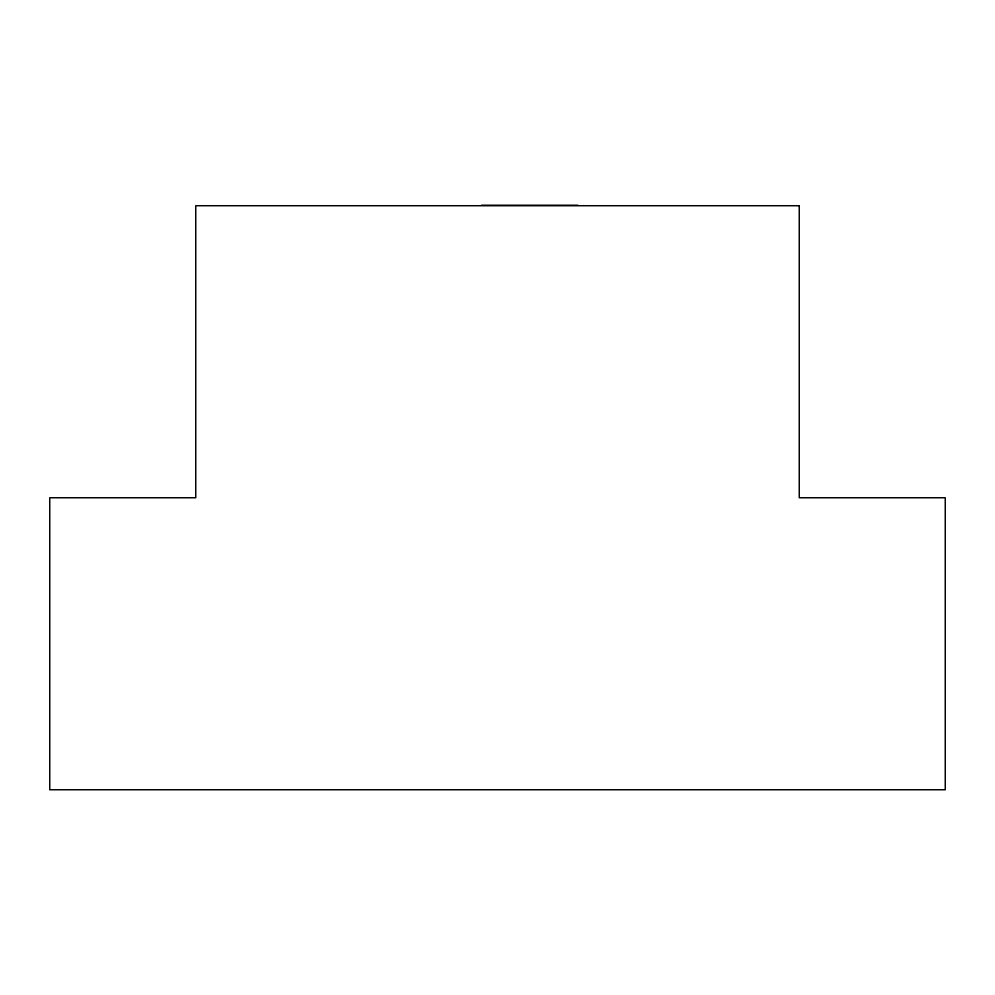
<?xml version="1.0" encoding="UTF-8"?>
<svg xmlns="http://www.w3.org/2000/svg" width="995" height="995" viewBox="0 0 995 995"><rect width="100%" height="100%" fill="white"/><g stroke="black" fill="none" stroke-linecap="round" stroke-linejoin="round"><path stroke-width="1.49" d="M481.48 205.244L577.821 205.244M799.246 205.729L195.754 205.729L195.754 497.749L49.75 497.749L49.75 789.756L945.25 789.756L945.25 497.749L799.246 497.749L799.246 205.729"/></g></svg>
